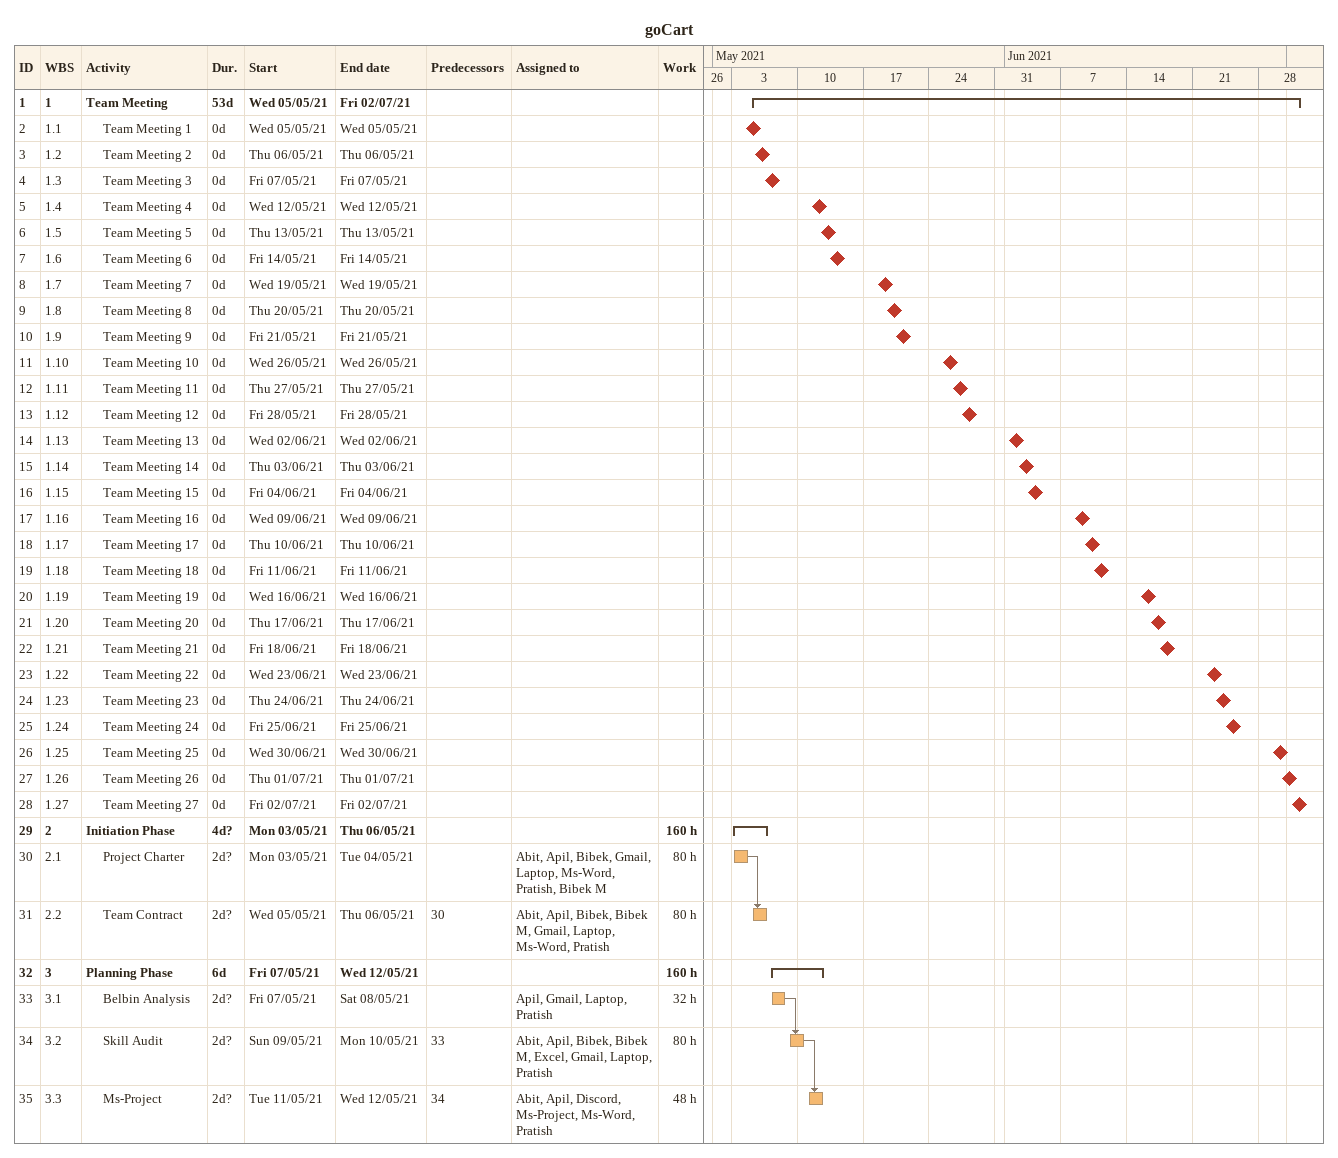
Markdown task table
goCart

| ID | WBS | Task | Duration | Start | Finish | Predecessors | Resources | Work (h) |
|---|---|---|---|---|---|---|---|---|
| 1 | 1 | **Team Meeting** | 53d | 2021-05-05 | 2021-07-02 |  |  |  |
| 2 | 1.1 | Team Meeting 1 | 0d | 2021-05-05 | 2021-05-05 |  |  |  |
| 3 | 1.2 | Team Meeting 2 | 0d | 2021-05-06 | 2021-05-06 |  |  |  |
| 4 | 1.3 | Team Meeting 3 | 0d | 2021-05-07 | 2021-05-07 |  |  |  |
| 5 | 1.4 | Team Meeting 4 | 0d | 2021-05-12 | 2021-05-12 |  |  |  |
| 6 | 1.5 | Team Meeting 5 | 0d | 2021-05-13 | 2021-05-13 |  |  |  |
| 7 | 1.6 | Team Meeting 6 | 0d | 2021-05-14 | 2021-05-14 |  |  |  |
| 8 | 1.7 | Team Meeting 7 | 0d | 2021-05-19 | 2021-05-19 |  |  |  |
| 9 | 1.8 | Team Meeting 8 | 0d | 2021-05-20 | 2021-05-20 |  |  |  |
| 10 | 1.9 | Team Meeting 9 | 0d | 2021-05-21 | 2021-05-21 |  |  |  |
| 11 | 1.10 | Team Meeting 10 | 0d | 2021-05-26 | 2021-05-26 |  |  |  |
| 12 | 1.11 | Team Meeting 11 | 0d | 2021-05-27 | 2021-05-27 |  |  |  |
| 13 | 1.12 | Team Meeting 12 | 0d | 2021-05-28 | 2021-05-28 |  |  |  |
| 14 | 1.13 | Team Meeting 13 | 0d | 2021-06-02 | 2021-06-02 |  |  |  |
| 15 | 1.14 | Team Meeting 14 | 0d | 2021-06-03 | 2021-06-03 |  |  |  |
| 16 | 1.15 | Team Meeting 15 | 0d | 2021-06-04 | 2021-06-04 |  |  |  |
| 17 | 1.16 | Team Meeting 16 | 0d | 2021-06-09 | 2021-06-09 |  |  |  |
| 18 | 1.17 | Team Meeting 17 | 0d | 2021-06-10 | 2021-06-10 |  |  |  |
| 19 | 1.18 | Team Meeting 18 | 0d | 2021-06-11 | 2021-06-11 |  |  |  |
| 20 | 1.19 | Team Meeting 19 | 0d | 2021-06-16 | 2021-06-16 |  |  |  |
| 21 | 1.20 | Team Meeting 20 | 0d | 2021-06-17 | 2021-06-17 |  |  |  |
| 22 | 1.21 | Team Meeting 21 | 0d | 2021-06-18 | 2021-06-18 |  |  |  |
| 23 | 1.22 | Team Meeting 22 | 0d | 2021-06-23 | 2021-06-23 |  |  |  |
| 24 | 1.23 | Team Meeting 23 | 0d | 2021-06-24 | 2021-06-24 |  |  |  |
| 25 | 1.24 | Team Meeting 24 | 0d | 2021-06-25 | 2021-06-25 |  |  |  |
| 26 | 1.25 | Team Meeting 25 | 0d | 2021-06-30 | 2021-06-30 |  |  |  |
| 27 | 1.26 | Team Meeting 26 | 0d | 2021-07-01 | 2021-07-01 |  |  |  |
| 28 | 1.27 | Team Meeting 27 | 0d | 2021-07-02 | 2021-07-02 |  |  |  |
| 29 | 2 | **Initiation Phase** | 4d? | 2021-05-03 | 2021-05-06 |  |  | 160 |
| 30 | 2.1 | Project Charter | 2d? | 2021-05-03 | 2021-05-04 |  | Abit, Apil, Bibek, Gmail, Laptop, Ms-Word, Pratish, Bibek M | 80 |
| 31 | 2.2 | Team Contract | 2d? | 2021-05-05 | 2021-05-06 | 30 | Abit, Apil, Bibek, Bibek M, Gmail, Laptop, Ms-Word, Pratish | 80 |
| 32 | 3 | **Planning Phase** | 6d | 2021-05-07 | 2021-05-12 |  |  | 160 |
| 33 | 3.1 | Belbin Analysis | 2d? | 2021-05-07 | 2021-05-08 |  | Apil, Gmail, Laptop, Pratish | 32 |
| 34 | 3.2 | Skill Audit | 2d? | 2021-05-09 | 2021-05-10 | 33 | Abit, Apil, Bibek, Bibek M, Excel, Gmail, Laptop, Pratish | 80 |
| 35 | 3.3 | Ms-Project | 2d? | 2021-05-11 | 2021-05-12 | 34 | Abit, Apil, Discord, Ms-Project, Ms-Word, Pratish | 48 |
